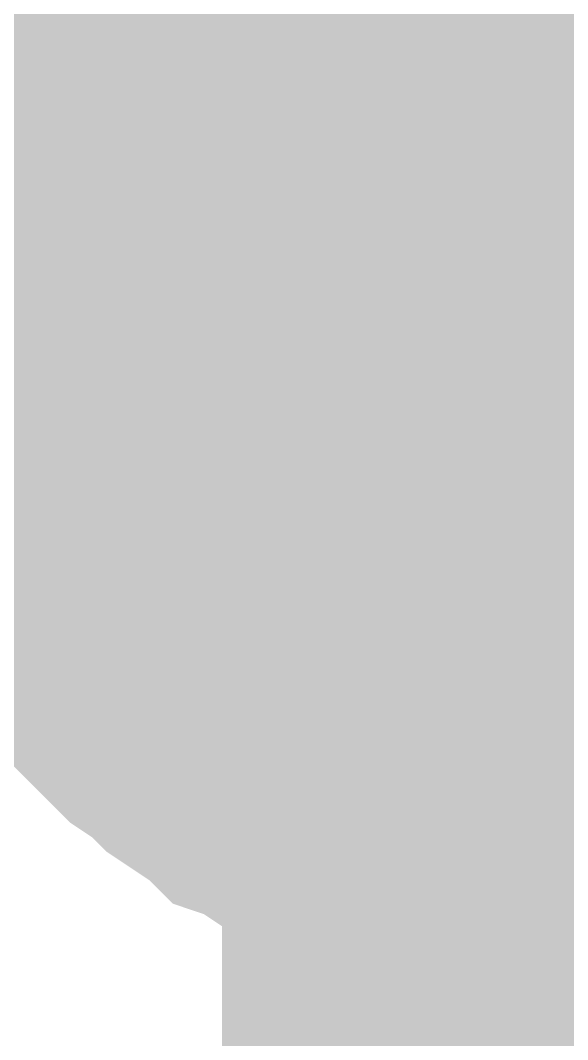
# Model space of a CAD drawing. Header units: inches. Extents: x 0 to 841, y 0 to 594.
# Drawn here: x 186.832 to 187.689, y 536.475 to 538.071 of the extents above; entities that cross this region are included whole.
import ezdxf

# ---------------------------------------------------------------- set-up
doc = ezdxf.new("R2010")
doc.units = ezdxf.units.IN
doc.layers.add('Sheet', color=255, linetype='Continuous')

msp = doc.modelspace()

# ---------------------------------------------------------------- linework, layer by layer
at = {"layer": 'Sheet'}
for points in [[(162.5159, 537.4927, 0.7493, 0.7493, 0), (162.5159, 537.4927, 0.7493, 0.7493, 0), (167.524, 537.4927, 0.7493, 0.7493, 0), (187.5227, 537.4927, 0.7493, 0.7493, 0), (187.5227, 537.4927, 0.7493, 0.7493, 0), (187.5227, 557.4926, 0.7493, 0.7493, 0), (187.5227, 559.9968, 0.7493, 0.7493, 0)], [(186.7591, 537.4927, 0.2997, 0.2997, 0), (186.7591, 537.5377, 0.2997, 0.2997, 0), (186.7591, 537.5713, 0.2997, 0.2997, 0), (186.7704, 537.605, 0.2997, 0.2997, 0), (186.7704, 537.65, 0.2997, 0.2997, 0), (186.7816, 537.6836, 0.2997, 0.2997, 0), (186.7928, 537.7173, 0.2997, 0.2997, 0), (186.804, 537.7623, 0.2997, 0.2997, 0), (186.8153, 537.7959, 0.2997, 0.2997, 0), (186.8377, 537.8296, 0.2997, 0.2997, 0), (186.849, 537.8633, 0.2997, 0.2997, 0), (186.8714, 537.8858, 0.2997, 0.2997, 0), (186.8827, 537.9195, 0.2997, 0.2997, 0), (186.9051, 537.9532, 0.2997, 0.2997, 0), (186.9276, 537.9756, 0.2997, 0.2997, 0), (186.9613, 538.0093, 0.2997, 0.2997, 0), (186.9837, 538.0318, 0.2997, 0.2997, 0), (187.0062, 538.0542, 0.2997, 0.2997, 0), (187.0399, 538.0879, 0.2997, 0.2997, 0), (187.0623, 538.1104, 0.2997, 0.2997, 0), (187.096, 538.1328, 0.2997, 0.2997, 0), (187.1297, 538.1441, 0.2997, 0.2997, 0), (187.1521, 538.1665, 0.2997, 0.2997, 0), (187.1858, 538.1777, 0.2997, 0.2997, 0), (187.2195, 538.2002, 0.2997, 0.2997, 0), (187.2532, 538.2114, 0.2997, 0.2997, 0), (187.2981, 538.2227, 0.2997, 0.2997, 0)], [(186.7591, 537.4927, 0.2997, 0.2997, 0), (186.7591, 537.5377, 0.2997, 0.2997, 0), (186.7591, 537.5713, 0.2997, 0.2997, 0), (186.7704, 537.605, 0.2997, 0.2997, 0), (186.7704, 537.65, 0.2997, 0.2997, 0), (186.7816, 537.6836, 0.2997, 0.2997, 0), (186.7928, 537.7173, 0.2997, 0.2997, 0), (186.804, 537.7623, 0.2997, 0.2997, 0), (186.8153, 537.7959, 0.2997, 0.2997, 0), (186.8377, 537.8296, 0.2997, 0.2997, 0), (186.849, 537.8633, 0.2997, 0.2997, 0), (186.8714, 537.8858, 0.2997, 0.2997, 0), (186.8827, 537.9195, 0.2997, 0.2997, 0), (186.9051, 537.9532, 0.2997, 0.2997, 0), (186.9276, 537.9756, 0.2997, 0.2997, 0), (186.9613, 538.0093, 0.2997, 0.2997, 0), (186.9837, 538.0318, 0.2997, 0.2997, 0), (187.0062, 538.0542, 0.2997, 0.2997, 0), (187.0399, 538.0879, 0.2997, 0.2997, 0), (187.0623, 538.1104, 0.2997, 0.2997, 0), (187.096, 538.1328, 0.2997, 0.2997, 0), (187.1297, 538.1441, 0.2997, 0.2997, 0), (187.1521, 538.1665, 0.2997, 0.2997, 0), (187.1858, 538.1777, 0.2997, 0.2997, 0), (187.2195, 538.2002, 0.2997, 0.2997, 0), (187.2532, 538.2114, 0.2997, 0.2997, 0), (187.2981, 538.2227, 0.2997, 0.2997, 0)], [(187.7473, 538.2227, 0.2997, 0.2997, 0), (187.781, 538.2114, 0.2997, 0.2997, 0), (187.8146, 538.2002, 0.2997, 0.2997, 0), (187.8483, 538.1777, 0.2997, 0.2997, 0)], [(187.7473, 538.2227, 0.2997, 0.2997, 0), (187.781, 538.2114, 0.2997, 0.2997, 0), (187.8146, 538.2002, 0.2997, 0.2997, 0), (187.8483, 538.1777, 0.2997, 0.2997, 0)], [(186.7816, 537.6836, 0.0991, 0.0991, 0), (186.7928, 537.7173, 0.0991, 0.0991, 0), (186.804, 537.7623, 0.0991, 0.0991, 0), (186.8153, 537.7959, 0.0991, 0.0991, 0), (186.8377, 537.8296, 0.0991, 0.0991, 0), (186.849, 537.8633, 0.0991, 0.0991, 0), (186.8714, 537.8858, 0.0991, 0.0991, 0), (186.8827, 537.9195, 0.0991, 0.0991, 0), (186.9051, 537.9532, 0.0991, 0.0991, 0), (186.9276, 537.9756, 0.0991, 0.0991, 0), (186.9613, 538.0093, 0.0991, 0.0991, 0), (186.9837, 538.0318, 0.0991, 0.0991, 0), (187.0062, 538.0542, 0.0991, 0.0991, 0), (187.0399, 538.0879, 0.0991, 0.0991, 0), (187.0623, 538.1104, 0.0991, 0.0991, 0), (187.096, 538.1328, 0.0991, 0.0991, 0)], [(186.7816, 537.6836, 0.0991, 0.0991, 0), (186.7928, 537.7173, 0.0991, 0.0991, 0), (186.804, 537.7623, 0.0991, 0.0991, 0), (186.8153, 537.7959, 0.0991, 0.0991, 0), (186.8377, 537.8296, 0.0991, 0.0991, 0), (186.849, 537.8633, 0.0991, 0.0991, 0), (186.8714, 537.8858, 0.0991, 0.0991, 0), (186.8827, 537.9195, 0.0991, 0.0991, 0), (186.9051, 537.9532, 0.0991, 0.0991, 0), (186.9276, 537.9756, 0.0991, 0.0991, 0), (186.9613, 538.0093, 0.0991, 0.0991, 0), (186.9837, 538.0318, 0.0991, 0.0991, 0), (187.0062, 538.0542, 0.0991, 0.0991, 0), (187.0399, 538.0879, 0.0991, 0.0991, 0), (187.0623, 538.1104, 0.0991, 0.0991, 0), (187.096, 538.1328, 0.0991, 0.0991, 0)], [(187.0062, 537.4927, 0.2997, 0.2997, 0), (187.0062, 537.5152, 0.2997, 0.2997, 0), (187.0062, 537.5489, 0.2997, 0.2997, 0), (187.0174, 537.5713, 0.2997, 0.2997, 0), (187.0174, 537.5938, 0.2997, 0.2997, 0), (187.0174, 537.6163, 0.2997, 0.2997, 0), (187.0286, 537.6387, 0.2997, 0.2997, 0), (187.0399, 537.6724, 0.2997, 0.2997, 0), (187.0511, 537.6949, 0.2997, 0.2997, 0), (187.0623, 537.7173, 0.2997, 0.2997, 0), (187.0735, 537.7398, 0.2997, 0.2997, 0), (187.0848, 537.751, 0.2997, 0.2997, 0), (187.096, 537.7735, 0.2997, 0.2997, 0), (187.1072, 537.7959, 0.2997, 0.2997, 0), (187.1297, 537.8184, 0.2997, 0.2997, 0), (187.1409, 537.8296, 0.2997, 0.2997, 0), (187.1634, 537.8521, 0.2997, 0.2997, 0), (187.1746, 537.8633, 0.2997, 0.2997, 0), (187.1971, 537.8858, 0.2997, 0.2997, 0), (187.2195, 537.897, 0.2997, 0.2997, 0), (187.2307, 537.9082, 0.2997, 0.2997, 0), (187.2532, 537.9307, 0.2997, 0.2997, 0), (187.2757, 537.9419, 0.2997, 0.2997, 0), (187.2981, 537.9532, 0.2997, 0.2997, 0), (187.3206, 537.9532, 0.2997, 0.2997, 0), (187.343, 537.9644, 0.2997, 0.2997, 0), (187.3655, 537.9756, 0.2997, 0.2997, 0), (187.3992, 537.9868, 0.2997, 0.2997, 0), (187.4216, 537.9868, 0.2997, 0.2997, 0), (187.4441, 537.9868, 0.2997, 0.2997, 0), (187.4666, 537.9981, 0.2997, 0.2997, 0), (187.5002, 537.9981, 0.2997, 0.2997, 0), (187.5227, 537.9981, 0.2997, 0.2997, 0)], [(187.0062, 537.4927, 0.2997, 0.2997, 0), (187.0062, 537.5152, 0.2997, 0.2997, 0), (187.0062, 537.5489, 0.2997, 0.2997, 0), (187.0174, 537.5713, 0.2997, 0.2997, 0), (187.0174, 537.5938, 0.2997, 0.2997, 0), (187.0174, 537.6163, 0.2997, 0.2997, 0), (187.0286, 537.6387, 0.2997, 0.2997, 0), (187.0399, 537.6724, 0.2997, 0.2997, 0), (187.0511, 537.6949, 0.2997, 0.2997, 0), (187.0623, 537.7173, 0.2997, 0.2997, 0), (187.0735, 537.7398, 0.2997, 0.2997, 0), (187.0848, 537.751, 0.2997, 0.2997, 0), (187.096, 537.7735, 0.2997, 0.2997, 0), (187.1072, 537.7959, 0.2997, 0.2997, 0), (187.1297, 537.8184, 0.2997, 0.2997, 0), (187.1409, 537.8296, 0.2997, 0.2997, 0), (187.1634, 537.8521, 0.2997, 0.2997, 0), (187.1746, 537.8633, 0.2997, 0.2997, 0), (187.1971, 537.8858, 0.2997, 0.2997, 0), (187.2195, 537.897, 0.2997, 0.2997, 0), (187.2307, 537.9082, 0.2997, 0.2997, 0), (187.2532, 537.9307, 0.2997, 0.2997, 0), (187.2757, 537.9419, 0.2997, 0.2997, 0), (187.2981, 537.9532, 0.2997, 0.2997, 0), (187.3206, 537.9532, 0.2997, 0.2997, 0), (187.343, 537.9644, 0.2997, 0.2997, 0), (187.3655, 537.9756, 0.2997, 0.2997, 0), (187.3992, 537.9868, 0.2997, 0.2997, 0), (187.4216, 537.9868, 0.2997, 0.2997, 0), (187.4441, 537.9868, 0.2997, 0.2997, 0), (187.4666, 537.9981, 0.2997, 0.2997, 0), (187.5002, 537.9981, 0.2997, 0.2997, 0), (187.5227, 537.9981, 0.2997, 0.2997, 0)], [(187.5227, 537.9981, 0.2997, 0.2997, 0), (187.5227, 537.9981, 0.2997, 0.2997, 0)], [(187.5227, 537.9981, 0.2997, 0.2997, 0), (187.5452, 537.9981, 0.2997, 0.2997, 0), (187.5788, 537.9981, 0.2997, 0.2997, 0), (187.6013, 537.9868, 0.2997, 0.2997, 0), (187.6238, 537.9868, 0.2997, 0.2997, 0), (187.6462, 537.9868, 0.2997, 0.2997, 0), (187.6687, 537.9756, 0.2997, 0.2997, 0), (187.7024, 537.9644, 0.2997, 0.2997, 0), (187.7248, 537.9532, 0.2997, 0.2997, 0), (187.7473, 537.9532, 0.2997, 0.2997, 0), (187.7697, 537.9419, 0.2997, 0.2997, 0), (187.781, 537.9307, 0.2997, 0.2997, 0), (187.8034, 537.9082, 0.2997, 0.2997, 0), (187.8259, 537.897, 0.2997, 0.2997, 0), (187.8483, 537.8858, 0.2997, 0.2997, 0)], [(187.5227, 537.9981, 0.2997, 0.2997, 0), (187.5227, 537.9981, 0.2997, 0.2997, 0)], [(187.5227, 537.9981, 0.2997, 0.2997, 0), (187.5452, 537.9981, 0.2997, 0.2997, 0), (187.5788, 537.9981, 0.2997, 0.2997, 0), (187.6013, 537.9868, 0.2997, 0.2997, 0), (187.6238, 537.9868, 0.2997, 0.2997, 0), (187.6462, 537.9868, 0.2997, 0.2997, 0), (187.6687, 537.9756, 0.2997, 0.2997, 0), (187.7024, 537.9644, 0.2997, 0.2997, 0), (187.7248, 537.9532, 0.2997, 0.2997, 0), (187.7473, 537.9532, 0.2997, 0.2997, 0), (187.7697, 537.9419, 0.2997, 0.2997, 0), (187.781, 537.9307, 0.2997, 0.2997, 0), (187.8034, 537.9082, 0.2997, 0.2997, 0), (187.8259, 537.897, 0.2997, 0.2997, 0), (187.8483, 537.8858, 0.2997, 0.2997, 0)], [(187.0062, 537.4927, 0.0991, 0.0991, 0), (187.0062, 537.5152, 0.0991, 0.0991, 0), (187.0062, 537.5489, 0.0991, 0.0991, 0), (187.0174, 537.5713, 0.0991, 0.0991, 0), (187.0174, 537.5938, 0.0991, 0.0991, 0), (187.0174, 537.6163, 0.0991, 0.0991, 0), (187.0286, 537.6387, 0.0991, 0.0991, 0), (187.0399, 537.6724, 0.0991, 0.0991, 0), (187.0511, 537.6949, 0.0991, 0.0991, 0), (187.0623, 537.7173, 0.0991, 0.0991, 0), (187.0735, 537.7398, 0.0991, 0.0991, 0), (187.0848, 537.751, 0.0991, 0.0991, 0), (187.096, 537.7735, 0.0991, 0.0991, 0), (187.1072, 537.7959, 0.0991, 0.0991, 0), (187.1297, 537.8184, 0.0991, 0.0991, 0), (187.1409, 537.8296, 0.0991, 0.0991, 0), (187.1634, 537.8521, 0.0991, 0.0991, 0), (187.1746, 537.8633, 0.0991, 0.0991, 0), (187.1971, 537.8858, 0.0991, 0.0991, 0), (187.2195, 537.897, 0.0991, 0.0991, 0), (187.2307, 537.9082, 0.0991, 0.0991, 0), (187.2532, 537.9307, 0.0991, 0.0991, 0), (187.2757, 537.9419, 0.0991, 0.0991, 0), (187.2981, 537.9532, 0.0991, 0.0991, 0), (187.3206, 537.9532, 0.0991, 0.0991, 0), (187.343, 537.9644, 0.0991, 0.0991, 0), (187.3655, 537.9756, 0.0991, 0.0991, 0), (187.3992, 537.9868, 0.0991, 0.0991, 0), (187.4216, 537.9868, 0.0991, 0.0991, 0), (187.4441, 537.9868, 0.0991, 0.0991, 0), (187.4666, 537.9981, 0.0991, 0.0991, 0), (187.5002, 537.9981, 0.0991, 0.0991, 0), (187.5227, 537.9981, 0.0991, 0.0991, 0)], [(187.0062, 537.4927, 0.0991, 0.0991, 0), (187.0062, 537.5152, 0.0991, 0.0991, 0), (187.0062, 537.5489, 0.0991, 0.0991, 0), (187.0174, 537.5713, 0.0991, 0.0991, 0), (187.0174, 537.5938, 0.0991, 0.0991, 0), (187.0174, 537.6163, 0.0991, 0.0991, 0), (187.0286, 537.6387, 0.0991, 0.0991, 0), (187.0399, 537.6724, 0.0991, 0.0991, 0), (187.0511, 537.6949, 0.0991, 0.0991, 0), (187.0623, 537.7173, 0.0991, 0.0991, 0), (187.0735, 537.7398, 0.0991, 0.0991, 0), (187.0848, 537.751, 0.0991, 0.0991, 0), (187.096, 537.7735, 0.0991, 0.0991, 0), (187.1072, 537.7959, 0.0991, 0.0991, 0), (187.1297, 537.8184, 0.0991, 0.0991, 0), (187.1409, 537.8296, 0.0991, 0.0991, 0), (187.1634, 537.8521, 0.0991, 0.0991, 0), (187.1746, 537.8633, 0.0991, 0.0991, 0), (187.1971, 537.8858, 0.0991, 0.0991, 0), (187.2195, 537.897, 0.0991, 0.0991, 0), (187.2307, 537.9082, 0.0991, 0.0991, 0), (187.2532, 537.9307, 0.0991, 0.0991, 0), (187.2757, 537.9419, 0.0991, 0.0991, 0), (187.2981, 537.9532, 0.0991, 0.0991, 0), (187.3206, 537.9532, 0.0991, 0.0991, 0), (187.343, 537.9644, 0.0991, 0.0991, 0), (187.3655, 537.9756, 0.0991, 0.0991, 0), (187.3992, 537.9868, 0.0991, 0.0991, 0), (187.4216, 537.9868, 0.0991, 0.0991, 0), (187.4441, 537.9868, 0.0991, 0.0991, 0), (187.4666, 537.9981, 0.0991, 0.0991, 0), (187.5002, 537.9981, 0.0991, 0.0991, 0), (187.5227, 537.9981, 0.0991, 0.0991, 0)], [(187.5227, 537.9981, 0.0991, 0.0991, 0), (187.5227, 537.9981, 0.0991, 0.0991, 0)], [(187.5227, 537.9981, 0.0991, 0.0991, 0), (187.5452, 537.9981, 0.0991, 0.0991, 0), (187.5788, 537.9981, 0.0991, 0.0991, 0), (187.6013, 537.9868, 0.0991, 0.0991, 0), (187.6238, 537.9868, 0.0991, 0.0991, 0), (187.6462, 537.9868, 0.0991, 0.0991, 0), (187.6687, 537.9756, 0.0991, 0.0991, 0), (187.7024, 537.9644, 0.0991, 0.0991, 0), (187.7248, 537.9532, 0.0991, 0.0991, 0), (187.7473, 537.9532, 0.0991, 0.0991, 0)], [(187.5227, 537.9981, 0.0991, 0.0991, 0), (187.5227, 537.9981, 0.0991, 0.0991, 0)], [(187.5227, 537.9981, 0.0991, 0.0991, 0), (187.5452, 537.9981, 0.0991, 0.0991, 0), (187.5788, 537.9981, 0.0991, 0.0991, 0), (187.6013, 537.9868, 0.0991, 0.0991, 0), (187.6238, 537.9868, 0.0991, 0.0991, 0), (187.6462, 537.9868, 0.0991, 0.0991, 0), (187.6687, 537.9756, 0.0991, 0.0991, 0), (187.7024, 537.9644, 0.0991, 0.0991, 0), (187.7248, 537.9532, 0.0991, 0.0991, 0), (187.7473, 537.9532, 0.0991, 0.0991, 0)], [(187.5227, 537.4927, 0.7493, 0.7493, 0), (187.5227, 531.9902, 0.7493, 0.7493, 0)], [(187.5227, 536.7291, 0.2997, 0.2997, 0), (187.4778, 536.7291, 0.2997, 0.2997, 0), (187.4441, 536.7291, 0.2997, 0.2997, 0), (187.4104, 536.7404, 0.2997, 0.2997, 0), (187.3655, 536.7404, 0.2997, 0.2997, 0), (187.3318, 536.7516, 0.2997, 0.2997, 0), (187.2981, 536.7628, 0.2997, 0.2997, 0), (187.2532, 536.774, 0.2997, 0.2997, 0), (187.2195, 536.7853, 0.2997, 0.2997, 0), (187.1858, 536.8077, 0.2997, 0.2997, 0), (187.1521, 536.819, 0.2997, 0.2997, 0), (187.1297, 536.8414, 0.2997, 0.2997, 0), (187.096, 536.8639, 0.2997, 0.2997, 0), (187.0623, 536.8863, 0.2997, 0.2997, 0), (187.0399, 536.9088, 0.2997, 0.2997, 0), (187.0062, 536.9313, 0.2997, 0.2997, 0), (186.9837, 536.9537, 0.2997, 0.2997, 0), (186.9613, 536.9762, 0.2997, 0.2997, 0), (186.9276, 537.0099, 0.2997, 0.2997, 0), (186.9051, 537.0436, 0.2997, 0.2997, 0), (186.8827, 537.066, 0.2997, 0.2997, 0), (186.8714, 537.0997, 0.2997, 0.2997, 0), (186.849, 537.1334, 0.2997, 0.2997, 0), (186.8377, 537.1671, 0.2997, 0.2997, 0), (186.8153, 537.2008, 0.2997, 0.2997, 0), (186.804, 537.2345, 0.2997, 0.2997, 0), (186.7928, 537.2681, 0.2997, 0.2997, 0), (186.7816, 537.3018, 0.2997, 0.2997, 0), (186.7704, 537.3355, 0.2997, 0.2997, 0), (186.7704, 537.3804, 0.2997, 0.2997, 0), (186.7591, 537.4141, 0.2997, 0.2997, 0), (186.7591, 537.4591, 0.2997, 0.2997, 0), (186.7591, 537.4927, 0.2997, 0.2997, 0)], [(186.7591, 537.4927, 0.2997, 0.2997, 0), (186.7591, 537.4927, 0.2997, 0.2997, 0)], [(187.5227, 536.7291, 0.2997, 0.2997, 0), (187.4778, 536.7291, 0.2997, 0.2997, 0), (187.4441, 536.7291, 0.2997, 0.2997, 0), (187.4104, 536.7404, 0.2997, 0.2997, 0), (187.3655, 536.7404, 0.2997, 0.2997, 0), (187.3318, 536.7516, 0.2997, 0.2997, 0), (187.2981, 536.7628, 0.2997, 0.2997, 0), (187.2532, 536.774, 0.2997, 0.2997, 0), (187.2195, 536.7853, 0.2997, 0.2997, 0), (187.1858, 536.8077, 0.2997, 0.2997, 0), (187.1521, 536.819, 0.2997, 0.2997, 0), (187.1297, 536.8414, 0.2997, 0.2997, 0), (187.096, 536.8639, 0.2997, 0.2997, 0), (187.0623, 536.8863, 0.2997, 0.2997, 0), (187.0399, 536.9088, 0.2997, 0.2997, 0), (187.0062, 536.9313, 0.2997, 0.2997, 0), (186.9837, 536.9537, 0.2997, 0.2997, 0), (186.9613, 536.9762, 0.2997, 0.2997, 0), (186.9276, 537.0099, 0.2997, 0.2997, 0), (186.9051, 537.0436, 0.2997, 0.2997, 0), (186.8827, 537.066, 0.2997, 0.2997, 0), (186.8714, 537.0997, 0.2997, 0.2997, 0), (186.849, 537.1334, 0.2997, 0.2997, 0), (186.8377, 537.1671, 0.2997, 0.2997, 0), (186.8153, 537.2008, 0.2997, 0.2997, 0), (186.804, 537.2345, 0.2997, 0.2997, 0), (186.7928, 537.2681, 0.2997, 0.2997, 0), (186.7816, 537.3018, 0.2997, 0.2997, 0), (186.7704, 537.3355, 0.2997, 0.2997, 0), (186.7704, 537.3804, 0.2997, 0.2997, 0), (186.7591, 537.4141, 0.2997, 0.2997, 0), (186.7591, 537.4591, 0.2997, 0.2997, 0), (186.7591, 537.4927, 0.2997, 0.2997, 0)], [(186.7591, 537.4927, 0.2997, 0.2997, 0), (186.7591, 537.4927, 0.2997, 0.2997, 0)], [(187.5227, 536.9874, 0.2997, 0.2997, 0), (187.5002, 536.9874, 0.2997, 0.2997, 0), (187.4666, 536.9874, 0.2997, 0.2997, 0), (187.4441, 536.9986, 0.2997, 0.2997, 0), (187.4216, 536.9986, 0.2997, 0.2997, 0), (187.3992, 536.9986, 0.2997, 0.2997, 0), (187.3655, 537.0099, 0.2997, 0.2997, 0), (187.343, 537.0211, 0.2997, 0.2997, 0), (187.3206, 537.0323, 0.2997, 0.2997, 0), (187.2981, 537.0323, 0.2997, 0.2997, 0), (187.2757, 537.0436, 0.2997, 0.2997, 0), (187.2532, 537.0548, 0.2997, 0.2997, 0), (187.2307, 537.0772, 0.2997, 0.2997, 0), (187.2195, 537.0885, 0.2997, 0.2997, 0), (187.1971, 537.0997, 0.2997, 0.2997, 0), (187.1746, 537.1222, 0.2997, 0.2997, 0), (187.1634, 537.1334, 0.2997, 0.2997, 0), (187.1409, 537.1559, 0.2997, 0.2997, 0), (187.1297, 537.1671, 0.2997, 0.2997, 0), (187.1072, 537.1895, 0.2997, 0.2997, 0), (187.096, 537.212, 0.2997, 0.2997, 0), (187.0848, 537.2345, 0.2997, 0.2997, 0), (187.0735, 537.2457, 0.2997, 0.2997, 0), (187.0623, 537.2681, 0.2997, 0.2997, 0), (187.0511, 537.2906, 0.2997, 0.2997, 0), (187.0399, 537.3131, 0.2997, 0.2997, 0), (187.0286, 537.3468, 0.2997, 0.2997, 0), (187.0174, 537.3692, 0.2997, 0.2997, 0), (187.0174, 537.3917, 0.2997, 0.2997, 0), (187.0174, 537.4141, 0.2997, 0.2997, 0), (187.0062, 537.4366, 0.2997, 0.2997, 0), (187.0062, 537.4703, 0.2997, 0.2997, 0), (187.0062, 537.4927, 0.2997, 0.2997, 0)], [(187.0062, 537.4927, 0.2997, 0.2997, 0), (187.0062, 537.4927, 0.2997, 0.2997, 0)], [(187.5227, 536.9874, 0.2997, 0.2997, 0), (187.5002, 536.9874, 0.2997, 0.2997, 0), (187.4666, 536.9874, 0.2997, 0.2997, 0), (187.4441, 536.9986, 0.2997, 0.2997, 0), (187.4216, 536.9986, 0.2997, 0.2997, 0), (187.3992, 536.9986, 0.2997, 0.2997, 0), (187.3655, 537.0099, 0.2997, 0.2997, 0), (187.343, 537.0211, 0.2997, 0.2997, 0), (187.3206, 537.0323, 0.2997, 0.2997, 0), (187.2981, 537.0323, 0.2997, 0.2997, 0), (187.2757, 537.0436, 0.2997, 0.2997, 0), (187.2532, 537.0548, 0.2997, 0.2997, 0), (187.2307, 537.0772, 0.2997, 0.2997, 0), (187.2195, 537.0885, 0.2997, 0.2997, 0), (187.1971, 537.0997, 0.2997, 0.2997, 0), (187.1746, 537.1222, 0.2997, 0.2997, 0), (187.1634, 537.1334, 0.2997, 0.2997, 0), (187.1409, 537.1559, 0.2997, 0.2997, 0), (187.1297, 537.1671, 0.2997, 0.2997, 0), (187.1072, 537.1895, 0.2997, 0.2997, 0), (187.096, 537.212, 0.2997, 0.2997, 0), (187.0848, 537.2345, 0.2997, 0.2997, 0), (187.0735, 537.2457, 0.2997, 0.2997, 0), (187.0623, 537.2681, 0.2997, 0.2997, 0), (187.0511, 537.2906, 0.2997, 0.2997, 0), (187.0399, 537.3131, 0.2997, 0.2997, 0), (187.0286, 537.3468, 0.2997, 0.2997, 0), (187.0174, 537.3692, 0.2997, 0.2997, 0), (187.0174, 537.3917, 0.2997, 0.2997, 0), (187.0174, 537.4141, 0.2997, 0.2997, 0), (187.0062, 537.4366, 0.2997, 0.2997, 0), (187.0062, 537.4703, 0.2997, 0.2997, 0), (187.0062, 537.4927, 0.2997, 0.2997, 0)], [(187.0062, 537.4927, 0.2997, 0.2997, 0), (187.0062, 537.4927, 0.2997, 0.2997, 0)], [(187.5227, 532.4956, 0.2997, 0.2997, 0), (187.5227, 537.4927, 0.2997, 0.2997, 0)], [(187.5227, 536.9874, 0.0991, 0.0991, 0), (187.5002, 536.9874, 0.0991, 0.0991, 0), (187.4666, 536.9874, 0.0991, 0.0991, 0), (187.4441, 536.9986, 0.0991, 0.0991, 0), (187.4216, 536.9986, 0.0991, 0.0991, 0), (187.3992, 536.9986, 0.0991, 0.0991, 0), (187.3655, 537.0099, 0.0991, 0.0991, 0), (187.343, 537.0211, 0.0991, 0.0991, 0), (187.3206, 537.0323, 0.0991, 0.0991, 0), (187.2981, 537.0323, 0.0991, 0.0991, 0), (187.2757, 537.0436, 0.0991, 0.0991, 0), (187.2532, 537.0548, 0.0991, 0.0991, 0), (187.2307, 537.0772, 0.0991, 0.0991, 0), (187.2195, 537.0885, 0.0991, 0.0991, 0), (187.1971, 537.0997, 0.0991, 0.0991, 0), (187.1746, 537.1222, 0.0991, 0.0991, 0), (187.1634, 537.1334, 0.0991, 0.0991, 0), (187.1409, 537.1559, 0.0991, 0.0991, 0), (187.1297, 537.1671, 0.0991, 0.0991, 0), (187.1072, 537.1895, 0.0991, 0.0991, 0), (187.096, 537.212, 0.0991, 0.0991, 0), (187.0848, 537.2345, 0.0991, 0.0991, 0), (187.0735, 537.2457, 0.0991, 0.0991, 0), (187.0623, 537.2681, 0.0991, 0.0991, 0), (187.0511, 537.2906, 0.0991, 0.0991, 0), (187.0399, 537.3131, 0.0991, 0.0991, 0), (187.0286, 537.3468, 0.0991, 0.0991, 0), (187.0174, 537.3692, 0.0991, 0.0991, 0), (187.0174, 537.3917, 0.0991, 0.0991, 0), (187.0174, 537.4141, 0.0991, 0.0991, 0), (187.0062, 537.4366, 0.0991, 0.0991, 0), (187.0062, 537.4703, 0.0991, 0.0991, 0), (187.0062, 537.4927, 0.0991, 0.0991, 0)], [(187.0062, 537.4927, 0.0991, 0.0991, 0), (187.0062, 537.4927, 0.0991, 0.0991, 0)], [(187.5227, 536.9874, 0.0991, 0.0991, 0), (187.5002, 536.9874, 0.0991, 0.0991, 0), (187.4666, 536.9874, 0.0991, 0.0991, 0), (187.4441, 536.9986, 0.0991, 0.0991, 0), (187.4216, 536.9986, 0.0991, 0.0991, 0), (187.3992, 536.9986, 0.0991, 0.0991, 0), (187.3655, 537.0099, 0.0991, 0.0991, 0), (187.343, 537.0211, 0.0991, 0.0991, 0), (187.3206, 537.0323, 0.0991, 0.0991, 0), (187.2981, 537.0323, 0.0991, 0.0991, 0), (187.2757, 537.0436, 0.0991, 0.0991, 0), (187.2532, 537.0548, 0.0991, 0.0991, 0), (187.2307, 537.0772, 0.0991, 0.0991, 0), (187.2195, 537.0885, 0.0991, 0.0991, 0), (187.1971, 537.0997, 0.0991, 0.0991, 0), (187.1746, 537.1222, 0.0991, 0.0991, 0), (187.1634, 537.1334, 0.0991, 0.0991, 0), (187.1409, 537.1559, 0.0991, 0.0991, 0), (187.1297, 537.1671, 0.0991, 0.0991, 0), (187.1072, 537.1895, 0.0991, 0.0991, 0), (187.096, 537.212, 0.0991, 0.0991, 0), (187.0848, 537.2345, 0.0991, 0.0991, 0), (187.0735, 537.2457, 0.0991, 0.0991, 0), (187.0623, 537.2681, 0.0991, 0.0991, 0), (187.0511, 537.2906, 0.0991, 0.0991, 0), (187.0399, 537.3131, 0.0991, 0.0991, 0), (187.0286, 537.3468, 0.0991, 0.0991, 0), (187.0174, 537.3692, 0.0991, 0.0991, 0), (187.0174, 537.3917, 0.0991, 0.0991, 0), (187.0174, 537.4141, 0.0991, 0.0991, 0), (187.0062, 537.4366, 0.0991, 0.0991, 0), (187.0062, 537.4703, 0.0991, 0.0991, 0), (187.0062, 537.4927, 0.0991, 0.0991, 0)], [(187.0062, 537.4927, 0.0991, 0.0991, 0), (187.0062, 537.4927, 0.0991, 0.0991, 0)], [(187.5227, 536.7291, 0.0991, 0.0991, 0), (187.4778, 536.7291, 0.0991, 0.0991, 0), (187.4441, 536.7291, 0.0991, 0.0991, 0), (187.4104, 536.7404, 0.0991, 0.0991, 0), (187.3655, 536.7404, 0.0991, 0.0991, 0), (187.3318, 536.7516, 0.0991, 0.0991, 0), (187.2981, 536.7628, 0.0991, 0.0991, 0), (187.2532, 536.774, 0.0991, 0.0991, 0), (187.2195, 536.7853, 0.0991, 0.0991, 0), (187.1858, 536.8077, 0.0991, 0.0991, 0), (187.1521, 536.819, 0.0991, 0.0991, 0), (187.1297, 536.8414, 0.0991, 0.0991, 0), (187.096, 536.8639, 0.0991, 0.0991, 0), (187.0623, 536.8863, 0.0991, 0.0991, 0), (187.0399, 536.9088, 0.0991, 0.0991, 0), (187.0062, 536.9313, 0.0991, 0.0991, 0), (186.9837, 536.9537, 0.0991, 0.0991, 0), (186.9613, 536.9762, 0.0991, 0.0991, 0), (186.9276, 537.0099, 0.0991, 0.0991, 0), (186.9051, 537.0436, 0.0991, 0.0991, 0), (186.8827, 537.066, 0.0991, 0.0991, 0), (186.8714, 537.0997, 0.0991, 0.0991, 0), (186.849, 537.1334, 0.0991, 0.0991, 0), (186.8377, 537.1671, 0.0991, 0.0991, 0), (186.8153, 537.2008, 0.0991, 0.0991, 0), (186.804, 537.2345, 0.0991, 0.0991, 0), (186.7928, 537.2681, 0.0991, 0.0991, 0), (186.7816, 537.3018, 0.0991, 0.0991, 0)], [(187.5227, 536.7291, 0.0991, 0.0991, 0), (187.4778, 536.7291, 0.0991, 0.0991, 0), (187.4441, 536.7291, 0.0991, 0.0991, 0), (187.4104, 536.7404, 0.0991, 0.0991, 0), (187.3655, 536.7404, 0.0991, 0.0991, 0), (187.3318, 536.7516, 0.0991, 0.0991, 0), (187.2981, 536.7628, 0.0991, 0.0991, 0), (187.2532, 536.774, 0.0991, 0.0991, 0), (187.2195, 536.7853, 0.0991, 0.0991, 0), (187.1858, 536.8077, 0.0991, 0.0991, 0), (187.1521, 536.819, 0.0991, 0.0991, 0), (187.1297, 536.8414, 0.0991, 0.0991, 0), (187.096, 536.8639, 0.0991, 0.0991, 0), (187.0623, 536.8863, 0.0991, 0.0991, 0), (187.0399, 536.9088, 0.0991, 0.0991, 0), (187.0062, 536.9313, 0.0991, 0.0991, 0), (186.9837, 536.9537, 0.0991, 0.0991, 0), (186.9613, 536.9762, 0.0991, 0.0991, 0), (186.9276, 537.0099, 0.0991, 0.0991, 0), (186.9051, 537.0436, 0.0991, 0.0991, 0), (186.8827, 537.066, 0.0991, 0.0991, 0), (186.8714, 537.0997, 0.0991, 0.0991, 0), (186.849, 537.1334, 0.0991, 0.0991, 0), (186.8377, 537.1671, 0.0991, 0.0991, 0), (186.8153, 537.2008, 0.0991, 0.0991, 0), (186.804, 537.2345, 0.0991, 0.0991, 0), (186.7928, 537.2681, 0.0991, 0.0991, 0), (186.7816, 537.3018, 0.0991, 0.0991, 0)], [(187.8483, 537.0997, 0.2997, 0.2997, 0), (187.8259, 537.0885, 0.2997, 0.2997, 0), (187.8034, 537.0772, 0.2997, 0.2997, 0), (187.781, 537.0548, 0.2997, 0.2997, 0), (187.7697, 537.0436, 0.2997, 0.2997, 0), (187.7473, 537.0323, 0.2997, 0.2997, 0), (187.7248, 537.0323, 0.2997, 0.2997, 0), (187.7024, 537.0211, 0.2997, 0.2997, 0), (187.6687, 537.0099, 0.2997, 0.2997, 0), (187.6462, 536.9986, 0.2997, 0.2997, 0), (187.6238, 536.9986, 0.2997, 0.2997, 0), (187.6013, 536.9986, 0.2997, 0.2997, 0), (187.5788, 536.9874, 0.2997, 0.2997, 0), (187.5452, 536.9874, 0.2997, 0.2997, 0), (187.5227, 536.9874, 0.2997, 0.2997, 0)], [(187.8483, 537.0997, 0.2997, 0.2997, 0), (187.8259, 537.0885, 0.2997, 0.2997, 0), (187.8034, 537.0772, 0.2997, 0.2997, 0), (187.781, 537.0548, 0.2997, 0.2997, 0), (187.7697, 537.0436, 0.2997, 0.2997, 0), (187.7473, 537.0323, 0.2997, 0.2997, 0), (187.7248, 537.0323, 0.2997, 0.2997, 0), (187.7024, 537.0211, 0.2997, 0.2997, 0), (187.6687, 537.0099, 0.2997, 0.2997, 0), (187.6462, 536.9986, 0.2997, 0.2997, 0), (187.6238, 536.9986, 0.2997, 0.2997, 0), (187.6013, 536.9986, 0.2997, 0.2997, 0), (187.5788, 536.9874, 0.2997, 0.2997, 0), (187.5452, 536.9874, 0.2997, 0.2997, 0), (187.5227, 536.9874, 0.2997, 0.2997, 0)], [(187.7473, 537.0323, 0.0991, 0.0991, 0), (187.7248, 537.0323, 0.0991, 0.0991, 0), (187.7024, 537.0211, 0.0991, 0.0991, 0), (187.6687, 537.0099, 0.0991, 0.0991, 0), (187.6462, 536.9986, 0.0991, 0.0991, 0), (187.6238, 536.9986, 0.0991, 0.0991, 0), (187.6013, 536.9986, 0.0991, 0.0991, 0), (187.5788, 536.9874, 0.0991, 0.0991, 0), (187.5452, 536.9874, 0.0991, 0.0991, 0), (187.5227, 536.9874, 0.0991, 0.0991, 0)], [(187.7473, 537.0323, 0.0991, 0.0991, 0), (187.7248, 537.0323, 0.0991, 0.0991, 0), (187.7024, 537.0211, 0.0991, 0.0991, 0), (187.6687, 537.0099, 0.0991, 0.0991, 0), (187.6462, 536.9986, 0.0991, 0.0991, 0), (187.6238, 536.9986, 0.0991, 0.0991, 0), (187.6013, 536.9986, 0.0991, 0.0991, 0), (187.5788, 536.9874, 0.0991, 0.0991, 0), (187.5452, 536.9874, 0.0991, 0.0991, 0), (187.5227, 536.9874, 0.0991, 0.0991, 0)], [(187.8483, 536.8077, 0.2997, 0.2997, 0), (187.8146, 536.7853, 0.2997, 0.2997, 0), (187.781, 536.774, 0.2997, 0.2997, 0), (187.7473, 536.7628, 0.2997, 0.2997, 0), (187.7136, 536.7516, 0.2997, 0.2997, 0), (187.6799, 536.7404, 0.2997, 0.2997, 0), (187.635, 536.7404, 0.2997, 0.2997, 0), (187.6013, 536.7291, 0.2997, 0.2997, 0), (187.5564, 536.7291, 0.2997, 0.2997, 0), (187.5227, 536.7291, 0.2997, 0.2997, 0)], [(187.8483, 536.8077, 0.2997, 0.2997, 0), (187.8146, 536.7853, 0.2997, 0.2997, 0), (187.781, 536.774, 0.2997, 0.2997, 0), (187.7473, 536.7628, 0.2997, 0.2997, 0), (187.7136, 536.7516, 0.2997, 0.2997, 0), (187.6799, 536.7404, 0.2997, 0.2997, 0), (187.635, 536.7404, 0.2997, 0.2997, 0), (187.6013, 536.7291, 0.2997, 0.2997, 0), (187.5564, 536.7291, 0.2997, 0.2997, 0), (187.5227, 536.7291, 0.2997, 0.2997, 0)], [(187.7473, 536.7628, 0.0991, 0.0991, 0), (187.7136, 536.7516, 0.0991, 0.0991, 0), (187.6799, 536.7404, 0.0991, 0.0991, 0), (187.635, 536.7404, 0.0991, 0.0991, 0), (187.6013, 536.7291, 0.0991, 0.0991, 0), (187.5564, 536.7291, 0.0991, 0.0991, 0), (187.5227, 536.7291, 0.0991, 0.0991, 0)], [(187.7473, 536.7628, 0.0991, 0.0991, 0), (187.7136, 536.7516, 0.0991, 0.0991, 0), (187.6799, 536.7404, 0.0991, 0.0991, 0), (187.635, 536.7404, 0.0991, 0.0991, 0), (187.6013, 536.7291, 0.0991, 0.0991, 0), (187.5564, 536.7291, 0.0991, 0.0991, 0), (187.5227, 536.7291, 0.0991, 0.0991, 0)]]:
    msp.add_lwpolyline(points, format="xyseb", dxfattribs=at)
msp.add_lwpolyline([(187.2459, 537.5, 0.508, 0.508, 1), (187.7539, 537.5, 0.508, 0.508, 1)], format="xyseb", close=True, dxfattribs=at)

doc.saveas('drawing.dxf')
